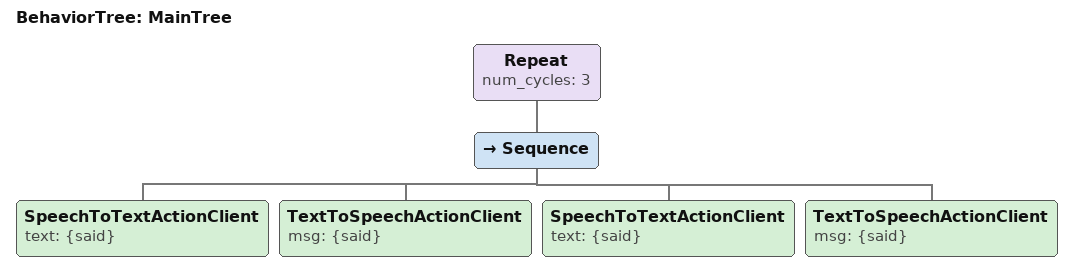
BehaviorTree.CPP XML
<?xml version="1.0"?>
<root main_tree_to_execute = "MainTree">
    <BehaviorTree ID="MainTree">
        <Repeat num_cycles="3">
              <Sequence>
                 <SpeechToTextActionClient text="{said}" />
                 <TextToSpeechActionClient msg="{said}"/>
                 <SpeechToTextActionClient text="{said}" />
                 <TextToSpeechActionClient msg="{said}"/>
              </Sequence>
        </Repeat>
    </BehaviorTree>
</root>
